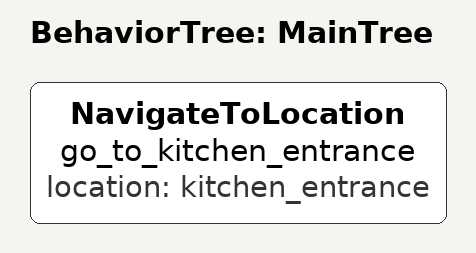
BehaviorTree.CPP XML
<root BTCPP_format="4">
  <BehaviorTree ID="MainTree">
    <NavigateToLocation name="go_to_kitchen_entrance" location="kitchen_entrance"/>
  </BehaviorTree>
</root>
